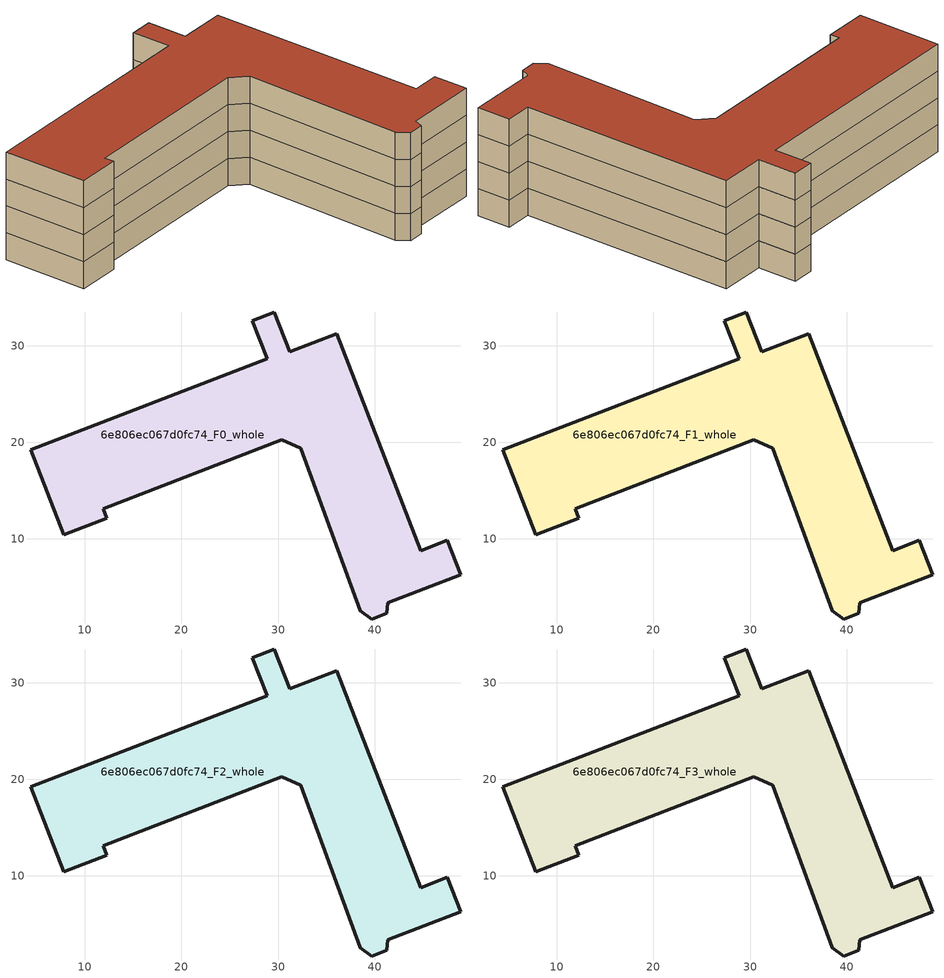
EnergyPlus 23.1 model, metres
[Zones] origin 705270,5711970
6e806ec067d0fc74_F0_whole
 floor ground (EU_floor_Construction): 36.07,31.23 44.76,8.78 47.52,9.84 48.9,6.29 41.35,3.39 41.27,2.3 39.71,1.7 38.5,2.53 32.35,19.36 30.41,20.25 11.9,13.12 12.29,12.13 7.83,10.41 4.43,19.2 28.87,28.62 27.32,32.6 29.61,33.48 31.21,29.35 z0
 wall outside (EU_wall_Construction): 4.43,19.2 7.83,10.41 12.29,12.13 11.9,13.12 30.41,20.25 32.35,19.36 38.5,2.53 39.71,1.7 41.27,2.3 41.35,3.39 48.9,6.29 47.52,9.84 44.76,8.78 36.07,31.23 31.21,29.35 29.61,33.48 27.32,32.6 28.87,28.62 4.43,19.2 z0:3
6e806ec067d0fc74_F1_whole
 floor to 6e806ec067d0fc74_F0_whole (EU_floor_Construction): 36.07,31.23 44.76,8.78 47.52,9.84 48.9,6.29 41.35,3.39 41.27,2.3 39.71,1.7 38.5,2.53 32.35,19.36 30.41,20.25 11.9,13.12 12.29,12.13 7.83,10.41 4.43,19.2 28.87,28.62 27.32,32.6 29.61,33.48 31.21,29.35 z3
 wall outside (EU_wall_Construction): 4.43,19.2 7.83,10.41 12.29,12.13 11.9,13.12 30.41,20.25 32.35,19.36 38.5,2.53 39.71,1.7 41.27,2.3 41.35,3.39 48.9,6.29 47.52,9.84 44.76,8.78 36.07,31.23 31.21,29.35 29.61,33.48 27.32,32.6 28.87,28.62 4.43,19.2 z3:6
6e806ec067d0fc74_F2_whole
 floor to 6e806ec067d0fc74_F1_whole (EU_floor_Construction): 36.07,31.23 44.76,8.78 47.52,9.84 48.9,6.29 41.35,3.39 41.27,2.3 39.71,1.7 38.5,2.53 32.35,19.36 30.41,20.25 11.9,13.12 12.29,12.13 7.83,10.41 4.43,19.2 28.87,28.62 27.32,32.6 29.61,33.48 31.21,29.35 z6
 wall outside (EU_wall_Construction): 4.43,19.2 7.83,10.41 12.29,12.13 11.9,13.12 30.41,20.25 32.35,19.36 38.5,2.53 39.71,1.7 41.27,2.3 41.35,3.39 48.9,6.29 47.52,9.84 44.76,8.78 36.07,31.23 31.21,29.35 29.61,33.48 27.32,32.6 28.87,28.62 4.43,19.2 z6:9
6e806ec067d0fc74_F3_whole
 floor to 6e806ec067d0fc74_F2_whole (EU_floor_Construction): 36.07,31.23 44.76,8.78 47.52,9.84 48.9,6.29 41.35,3.39 41.27,2.3 39.71,1.7 38.5,2.53 32.35,19.36 30.41,20.25 11.9,13.12 12.29,12.13 7.83,10.41 4.43,19.2 28.87,28.62 27.32,32.6 29.61,33.48 31.21,29.35 z9
 wall outside (EU_wall_Construction): 4.43,19.2 7.83,10.41 12.29,12.13 11.9,13.12 30.41,20.25 32.35,19.36 38.5,2.53 39.71,1.7 41.27,2.3 41.35,3.39 48.9,6.29 47.52,9.84 44.76,8.78 36.07,31.23 31.21,29.35 29.61,33.48 27.32,32.6 28.87,28.62 4.43,19.2 z9:12
 roof outside (EU_roof_Construction): 48.9,6.29 47.52,9.84 44.76,8.78 36.07,31.23 31.21,29.35 29.61,33.48 27.32,32.6 28.87,28.62 4.43,19.2 7.83,10.41 12.29,12.13 11.9,13.12 30.41,20.25 32.35,19.36 38.5,2.53 39.71,1.7 41.27,2.3 41.35,3.39 z12
[Building]
EU S2 Campaign: North Axis=0; Terrain=City; Solar Distribution=FullExterior
[Site:Location]
London: Latitude=51.5; Longitude=-0.5; Time Zone=0; Elevation=25
[SizingPeriod:WeatherFileDays]
AnnualSizingPeriod: Begin Month=1; Begin Day of Month=1; End Month=12; End Day of Month=31; Day of Week for Start Day=Monday; Use Weather File Daylight Saving Period=No; Use Weather File Rain and Snow Indicators=No
[MATERIAL]
EU_InternalMass_Material: Roughness=MediumRough; Thickness=0.1; Conductivity=1; Density=1800; Specific Heat=900; Thermal Absorptance=0.9; Solar Absorptance=0.7; Visible Absorptance=0.7
[MATERIAL:NOMASS] Roughness=MediumRough; Thermal Absorptance=0.9; Solar Absorptance=0.7; Visible Absorptance=0.7
Name | Thermal Resistance
EU_wall_NoMass | 0.635353
EU_roof_NoMass | 0.675062
EU_floor_NoMass | 1.96382
[CONSTRUCTION]
EU_wall_Construction: EU_wall_NoMass
EU_roof_Construction: EU_roof_NoMass
EU_floor_Construction: EU_floor_NoMass
EU_InternalMass_Construction: EU_InternalMass_Material
[ZONE] Type=1; Multiplier=1; Ceiling Height=autocalculate; Volume=1404.39; Floor Area=autocalculate; Part of Total Floor Area=Yes
6e806ec067d0fc74_F0_whole; 6e806ec067d0fc74_F1_whole; 6e806ec067d0fc74_F2_whole; 6e806ec067d0fc74_F3_whole
[INTERNALMASS] Construction=EU_InternalMass_Construction; Surface Area=468.131
Name | Zone or ZoneList
6e806ec067d0fc74_F0_whole_EU_InternalMass | 6e806ec067d0fc74_F0_whole
6e806ec067d0fc74_F1_whole_EU_InternalMass | 6e806ec067d0fc74_F1_whole
6e806ec067d0fc74_F2_whole_EU_InternalMass | 6e806ec067d0fc74_F2_whole
6e806ec067d0fc74_F3_whole_EU_InternalMass | 6e806ec067d0fc74_F3_whole
[OTHEREQUIPMENT] Fuel Type=Electricity; Design Level Calculation Method=Watts/Area; Power per Zone Floor Area=1; Fraction Latent=0; Fraction Radiant=0; Fraction Lost=0; Carbon Dioxide Generation Rate=0; EndUse Subcategory=EU_Step8_InternalGains
Name | Zone or ZoneList or Space or SpaceList | Schedule
EU_Step8_InternalGain_6e806ec067d0fc74_F0_whole_f000 | 6e806ec067d0fc74_F0_whole | EU_Step8_GainSchedule_6e806ec067d0fc74_F0_whole_f000
EU_Step8_InternalGain_6e806ec067d0fc74_F1_whole_f000 | 6e806ec067d0fc74_F1_whole | EU_Step8_GainSchedule_6e806ec067d0fc74_F1_whole_f000
EU_Step8_InternalGain_6e806ec067d0fc74_F2_whole_f000 | 6e806ec067d0fc74_F2_whole | EU_Step8_GainSchedule_6e806ec067d0fc74_F2_whole_f000
EU_Step8_InternalGain_6e806ec067d0fc74_F3_whole_f000 | 6e806ec067d0fc74_F3_whole | EU_Step8_GainSchedule_6e806ec067d0fc74_F3_whole_f000
[ZONEVENTILATION:DESIGNFLOWRATE] Schedule=EU_AlwaysOn; Design Flow Rate Calculation Method=AirChanges/Hour; Air Changes per Hour=0.555504; Ventilation Type=Natural; Fan Pressure Rise=0; Fan Total Efficiency=1; Constant Term Coefficient=1; Temperature Term Coefficient=0; Velocity Term Coefficient=0; Velocity Squared Term Coefficient=0; Minimum Indoor Temperature=-100; Maximum Indoor Temperature=100; Delta Temperature=-100; Minimum Outdoor Temperature=-100; Maximum Outdoor Temperature=100; Maximum Wind Speed=40
Name | Zone or ZoneList or Space or SpaceList
EU_ConstantAir_6e806ec067d0fc74_F0_whole | 6e806ec067d0fc74_F0_whole
EU_ConstantAir_6e806ec067d0fc74_F1_whole | 6e806ec067d0fc74_F1_whole
EU_ConstantAir_6e806ec067d0fc74_F2_whole | 6e806ec067d0fc74_F2_whole
EU_ConstantAir_6e806ec067d0fc74_F3_whole | 6e806ec067d0fc74_F3_whole
[HVACTEMPLATE:THERMOSTAT] Constant Heating Setpoint=20; Constant Cooling Setpoint=50
EU_HeatOnly_6e806ec067d0fc74_F0_whole; EU_HeatOnly_6e806ec067d0fc74_F1_whole; EU_HeatOnly_6e806ec067d0fc74_F2_whole; EU_HeatOnly_6e806ec067d0fc74_F3_whole
[HVACTEMPLATE:ZONE:IDEALLOADSAIRSYSTEM] System Availability Schedule=EU_AlwaysOn; Maximum Heating Supply Air Temperature=50; Minimum Cooling Supply Air Temperature=13; Maximum Heating Supply Air Humidity Ratio=0.0156; Minimum Cooling Supply Air Humidity Ratio=0.0077; Heating Limit=NoLimit; Cooling Limit=NoLimit; Heating Availability Schedule=EU_AlwaysOn; Cooling Availability Schedule=EU_CoolingOff; Dehumidification Control Type=ConstantSensibleHeatRatio; Cooling Sensible Heat Ratio=0.7; Dehumidification Setpoint=60; Humidification Control Type=None; Humidification Setpoint=30; Outdoor Air Method=None; Outdoor Air Flow Rate per Person=0.00944; Outdoor Air Flow Rate per Zone Floor Area=0; Outdoor Air Flow Rate per Zone=0; Demand Controlled Ventilation Type=None; Outdoor Air Economizer Type=NoEconomizer; Heat Recovery Type=None; Sensible Heat Recovery Effectiveness=0.7; Latent Heat Recovery Effectiveness=0.65
Name | Template Thermostat
6e806ec067d0fc74_F0_whole | EU_HeatOnly_6e806ec067d0fc74_F0_whole
6e806ec067d0fc74_F1_whole | EU_HeatOnly_6e806ec067d0fc74_F1_whole
6e806ec067d0fc74_F2_whole | EU_HeatOnly_6e806ec067d0fc74_F2_whole
6e806ec067d0fc74_F3_whole | EU_HeatOnly_6e806ec067d0fc74_F3_whole
[SIZING:ZONE] Zone Cooling Design Supply Air Temperature Input Method=SupplyAirTemperature; Zone Cooling Design Supply Air Temperature=13; Zone Heating Design Supply Air Temperature Input Method=SupplyAirTemperature; Zone Heating Design Supply Air Temperature=50; Zone Cooling Design Supply Air Humidity Ratio=0.008; Zone Heating Design Supply Air Humidity Ratio=0.008; Cooling Design Air Flow Method=DesignDay; Cooling Design Air Flow Rate=0; Cooling Minimum Air Flow per Zone Floor Area=0.000762; Cooling Minimum Air Flow=0; Cooling Minimum Air Flow Fraction=0.2; Heating Design Air Flow Method=DesignDay; Heating Design Air Flow Rate=0; Heating Maximum Air Flow per Zone Floor Area=0.002032; Heating Maximum Air Flow=0.141576; Heating Maximum Air Flow Fraction=0.3; Account for Dedicated Outdoor Air System=No; Dedicated Outdoor Air System Control Strategy=NeutralSupplyAir; Dedicated Outdoor Air Low Setpoint Temperature for Design=autosize; Dedicated Outdoor Air High Setpoint Temperature for Design=autosize; Zone Load Sizing Method=Sensible Load Only No Latent Load; Zone Latent Cooling Design Supply Air Humidity Ratio Input Method=HumidityRatioDifference; Zone Cooling Design Supply Air Humidity Ratio Difference=0.005; Zone Latent Heating Design Supply Air Humidity Ratio Input Method=HumidityRatioDifference; Zone Humidification Design Supply Air Humidity Ratio Difference=0.005
6e806ec067d0fc74_F0_whole; 6e806ec067d0fc74_F1_whole; 6e806ec067d0fc74_F2_whole; 6e806ec067d0fc74_F3_whole
[SCHEDULE:CONSTANT]
Name | Hourly Value
EU_AlwaysOn | 1
EU_CoolingOff | 0
[SCHEDULE:FILE] Column Number=1; Rows to Skip at Top=0; Number of Hours of Data=8760; Column Separator=Comma; Interpolate to Timestep=No; Minutes per Item=60; Adjust Schedule for Daylight Savings=Yes
Name | File
EU_Step8_GainSchedule_6e806ec067d0fc74_F0_whole_f000 | C:\Users\o_iseri\Desktop\OpenUBEM\openubem\outputs\eu_evidence\EU-11\GB-LDN-STDUNSTANS\idfs\6e806ec067d0fc74\6e806ec067d0fc74_F0_whole_f000_gain.csv
EU_Step8_GainSchedule_6e806ec067d0fc74_F1_whole_f000 | C:\Users\o_iseri\Desktop\OpenUBEM\openubem\outputs\eu_evidence\EU-11\GB-LDN-STDUNSTANS\idfs\6e806ec067d0fc74\6e806ec067d0fc74_F1_whole_f000_gain.csv
EU_Step8_GainSchedule_6e806ec067d0fc74_F2_whole_f000 | C:\Users\o_iseri\Desktop\OpenUBEM\openubem\outputs\eu_evidence\EU-11\GB-LDN-STDUNSTANS\idfs\6e806ec067d0fc74\6e806ec067d0fc74_F2_whole_f000_gain.csv
EU_Step8_GainSchedule_6e806ec067d0fc74_F3_whole_f000 | C:\Users\o_iseri\Desktop\OpenUBEM\openubem\outputs\eu_evidence\EU-11\GB-LDN-STDUNSTANS\idfs\6e806ec067d0fc74\6e806ec067d0fc74_F3_whole_f000_gain.csv
